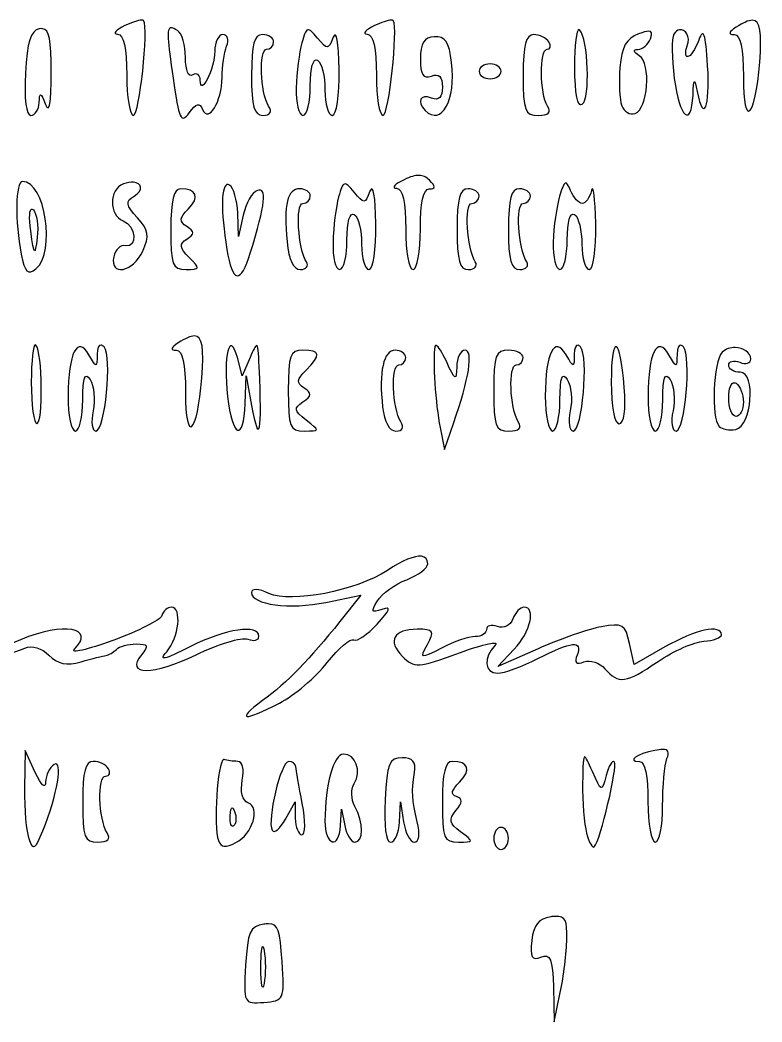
# Model space of a CAD drawing. Extents: x 25 to 138, y 19 to 165.
# Drawn here: x 83.1 to 111.63, y 51.73 to 90.25 of the extents above; entities that cross this region are included whole.
import ezdxf

# ---------------------------------------------------------------- set-up
doc = ezdxf.new("R2010")
doc.units = 0
doc.layers.add('Layer_1', color=7, linetype='CONTINUOUS')

msp = doc.modelspace()

# ---------------------------------------------------------------- linework, layer by layer
at = {"layer": 'Layer_1', "color": 7}
for points in [[(87.774419, 90.24466), (87.774419, 90.24466)], [(97.369974, 90.24466), (97.369974, 90.24466)], [(111.25233, 90.238598), (111.25233, 90.238598)], [(83.970481, 89.914483), (83.970481, 89.914483)], [(88.908269, 89.948107), (88.908269, 89.948107)], [(94.163555, 89.868182), (94.163555, 89.868182)], [(104.596957, 89.878655), (104.596957, 89.878655)], [(107.268145, 89.815815), (107.268145, 89.815815)], [(108.454912, 89.87259), (108.454912, 89.87259)], [(92.427778, 89.685731), (92.427778, 89.685731)], [(99.031338, 89.606353), (99.031338, 89.606353)], [(102.853465, 89.685731), (102.853465, 89.685731)], [(101.176667, 88.556842), (101.176667, 88.556842)], [(83.199331, 84.041286), (83.199331, 84.041286)], [(87.461327, 84.010417), (87.461327, 84.010417)], [(98.443742, 84.27555), (98.443742, 84.27555)], [(89.276479, 83.759064), (89.276479, 83.759064)], [(91.101003, 83.922773), (91.101003, 83.922773)], [(93.859835, 83.759064), (93.859835, 83.759064)], [(95.574666, 83.941515), (95.574666, 83.941515)], [(100.33, 83.759064), (100.33, 83.759064)], [(102.305556, 83.759064), (102.305556, 83.759064)], [(104.061175, 83.970731), (104.061175, 83.970731)], [(83.568094, 82.977438), (83.568094, 82.977438)], [(91.685291, 82.748133), (91.506698, 81.924619), (91.473624, 82.825303)], [(89.803441, 78.103043), (89.803441, 78.103043)], [(83.695424, 77.760738), (83.695424, 77.760738)], [(86.226055, 77.749715), (86.226055, 77.749715)], [(92.196818, 77.73373), (92.196818, 77.73373)], [(93.98, 77.550175), (93.98, 77.550175)], [(97.527621, 77.550175), (97.527621, 77.550175)], [(99.105201, 77.73428), (99.105201, 77.73428)], [(101.882222, 77.550175), (101.882222, 77.550175)], [(104.561129, 77.743099), (104.561129, 77.743099)], [(106.028465, 77.688529), (106.028465, 77.688529)], [(108.51224, 77.743099), (108.51224, 77.743099)], [(110.602449, 77.658763), (110.602449, 77.658763)], [(91.94822, 77.267953), (91.646155, 76.562397), (91.459293, 77.267953)], [(91.762461, 75.504064), (91.802148, 76.562397), (92.004444, 75.433508)], [(110.573233, 76.302222), (110.573233, 76.302222)], [(99.251824, 74.586842), (99.422148, 73.740175), (99.769964, 74.738423)], [(98.534691, 69.62866), (98.534691, 69.62866)], [(94.864149, 67.857603), (96.20195, 68.132109), (95.403238, 67.126142)], [(102.476983, 67.672397), (102.476983, 67.672397)], [(107.89598, 66.142773), (106.713624, 65.466433), (106.535581, 66.276168)], [(103.021034, 66.076075), (101.478732, 65.390365), (102.103812, 66.055682)], [(83.301307, 62.169064), (83.278706, 60.710548)], [(83.688812, 61.322397), (83.301307, 62.169064), (83.301307, 62.169064)], [(95.537184, 62.027953), (95.537184, 62.027953)], [(107.805031, 62.202688), (107.805031, 62.202688)], [(85.920131, 61.745731), (85.920131, 61.745731)], [(90.924614, 61.816286), (90.924614, 61.816286)], [(93.432091, 61.745731), (93.432091, 61.745731)], [(97.79, 61.886842), (97.79, 61.886842)], [(99.718701, 61.745731), (99.718701, 61.745731)], [(104.812482, 61.917708), (104.812482, 61.917708)], [(93.304761, 59.520473), (93.677935, 60.193508), (93.687855, 59.558508)], [(97.691332, 59.417397), (97.733225, 60.193508), (97.851186, 59.417397)], [(91.260854, 59.95483), (91.260854, 59.95483)], [(95.429697, 59.276286), (95.467729, 59.911286), (95.5901, 59.276286)], [(101.6, 59.205731), (101.6, 59.205731)], [(92.65543, 55.499357), (92.65543, 55.499357)], [(103.690759, 55.787644), (103.690759, 55.787644)], [(92.438251, 54.625131), (92.438251, 54.625131)], [(103.608076, 53.058575), (103.640599, 51.726842), (103.873763, 52.855731)]]:
    msp.add_lwpolyline(points, dxfattribs=at)
for points in [[(87.774419, 90.24466), (87.648903, 90.239022), (87.401919, 90.158165), (87.138868, 90.03134)], [(87.464084, 86.581286), (87.692682, 86.581286), (88.053158, 89.937095), (87.855448, 90.224267)], [(87.855448, 90.224267), (87.844571, 90.240063), (87.816255, 90.246543), (87.774419, 90.24466)], [(97.369974, 90.24466), (97.244459, 90.239022), (96.997475, 90.158165), (96.734424, 90.03134)], [(97.05964, 86.581286), (97.288237, 86.581286), (97.648714, 89.937095), (97.451003, 90.224267)], [(97.451003, 90.224267), (97.440126, 90.240063), (97.411811, 90.246543), (97.369974, 90.24466)], [(111.25233, 90.238598), (111.105388, 90.239521), (110.902442, 90.1433), (110.631111, 89.967953)], [(111.539514, 88.627397), (111.627516, 89.764059), (111.575604, 90.236566), (111.25233, 90.238598)], [(83.844805, 89.906767), (83.509666, 89.843064), (83.37506, 89.412517), (83.31178, 88.201307)], [(83.970481, 89.914483), (83.932849, 89.918663), (83.89108, 89.915564), (83.844805, 89.906767)], [(84.303966, 88.216188), (84.296377, 89.499458), (84.233901, 89.885231), (83.970481, 89.914483)], [(87.138868, 90.03134), (86.788131, 89.862238), (86.659861, 89.715519), (86.853889, 89.70502)], [(88.908269, 89.948107), (88.730212, 89.93721), (88.776618, 89.496509), (88.988194, 88.005625)], [(89.16348, 89.838416), (89.05205, 89.907283), (88.96762, 89.951739), (88.908269, 89.948107)], [(89.464444, 88.80599), (89.464444, 89.271657), (89.329029, 89.736099), (89.16348, 89.838416)], [(94.163555, 89.868182), (94.084292, 89.843569), (94.030306, 89.683707), (93.942518, 89.370435)], [(94.536175, 89.55509), (94.347442, 89.782502), (94.242819, 89.892791), (94.163555, 89.868182)], [(95.371268, 88.345175), (95.359539, 89.388271), (95.267673, 89.896412), (95.146371, 89.588164)], [(96.734424, 90.03134), (96.383687, 89.862238), (96.255417, 89.715519), (96.449444, 89.70502)], [(104.596957, 89.878655), (104.499057, 89.893412), (104.422222, 89.279254), (104.422222, 88.446047)], [(104.6168, 89.867631), (104.610106, 89.874326), (104.603485, 89.87767), (104.596957, 89.878655)], [(104.72043, 87.01454), (105.034856, 87.208867), (104.950412, 89.534019), (104.6168, 89.867631)], [(107.268145, 89.815815), (107.185762, 89.813747), (107.058144, 89.778003), (106.877335, 89.711636)], [(107.340908, 89.530285), (107.4171, 89.728843), (107.405452, 89.819264), (107.268145, 89.815815)], [(108.454912, 89.87259), (108.380417, 89.857593), (108.305168, 89.80327), (108.241042, 89.699509)], [(108.754223, 89.253575), (108.891914, 89.612398), (108.678399, 89.91759), (108.454912, 89.87259)], [(109.538603, 88.486286), (109.456858, 89.755719), (109.382238, 89.970682), (109.195195, 89.474064)], [(110.631111, 89.967953), (110.348889, 89.785567), (110.325371, 89.693018), (110.560556, 89.690139)], [(86.853889, 89.70502), (87.091035, 89.692179), (87.206667, 89.176949), (87.206667, 88.133508)], [(90.905872, 89.685731), (90.734041, 89.685731), (90.59118, 89.399978), (90.588925, 89.050731)], [(91.046983, 89.239244), (91.1412, 89.484774), (91.0777, 89.685731), (90.905872, 89.685731)], [(92.427778, 89.685731), (92.102793, 89.685728), (92.004444, 89.32511), (92.004444, 88.133508)], [(92.851111, 89.403508), (92.851111, 89.558731), (92.660611, 89.685731), (92.427778, 89.685731)], [(92.584874, 89.121286), (92.731282, 89.121286), (92.851111, 89.248286), (92.851111, 89.403508)], [(93.942518, 89.370435), (93.838872, 89.000583), (93.741356, 88.221703), (93.72589, 87.639619)], [(95.146371, 89.588164), (94.952634, 89.095841), (94.918824, 89.094026), (94.536175, 89.55509)], [(96.449444, 89.70502), (96.68659, 89.692179), (96.802222, 89.176949), (96.802222, 88.133508)], [(99.031338, 89.606353), (98.637731, 89.576705), (98.495556, 89.348625), (98.495556, 88.748662)], [(99.697757, 88.608105), (99.596626, 89.414018), (99.447133, 89.637677), (99.031338, 89.606353)], [(102.853465, 89.685731), (102.54867, 89.685731), (102.446667, 89.296859), (102.446667, 88.133508)], [(103.434444, 89.403508), (103.338511, 89.558731), (103.077137, 89.685731), (102.853465, 89.685731)], [(103.36885, 89.121286), (103.50082, 89.121286), (103.530377, 89.248286), (103.434444, 89.403508)], [(106.877335, 89.711636), (106.416221, 89.542379), (106.233764, 89.211896), (106.167369, 88.426201)], [(106.86135, 89.116875), (107.038772, 89.119251), (107.254604, 89.305383), (107.340908, 89.530285)], [(108.241042, 89.699509), (108.146675, 89.546835), (108.153948, 88.782958), (108.257577, 88.001767)], [(109.195195, 89.474064), (109.06366, 89.124811), (108.874938, 88.839064), (108.77572, 88.839064)], [(110.560556, 89.690139), (110.801012, 89.687195), (110.913333, 89.173765), (110.913333, 88.077284)], [(90.588925, 89.050731), (90.584234, 88.362238), (90.041058, 87.274794), (90.033297, 87.938377)], [(90.871147, 88.039799), (90.873524, 88.453966), (90.952763, 88.993716), (91.046983, 89.239244)], [(92.662595, 86.934064), (92.335285, 87.455151), (92.276128, 89.121286), (92.584874, 89.121286)], [(103.384835, 86.934064), (103.081613, 87.411299), (103.06908, 89.121286), (103.36885, 89.121286)], [(106.912613, 88.875993), (106.677745, 89.024904), (106.658616, 89.114053), (106.86135, 89.116875)], [(108.77572, 88.839064), (108.676499, 88.839061), (108.666782, 89.025717), (108.754223, 89.253575)], [(89.746667, 88.133508), (89.582473, 88.032033), (89.464444, 88.313411), (89.464444, 88.80599)], [(94.262222, 87.72671), (94.262222, 88.418539), (94.374002, 88.803289), (94.544444, 88.697953)], [(94.544444, 88.697953), (94.699667, 88.602017), (94.826667, 88.086643), (94.826667, 87.552526)], [(98.495556, 88.748662), (98.495556, 88.138563), (98.602687, 87.973031), (98.918889, 88.09437)], [(98.683521, 86.769799), (99.305578, 86.147739), (99.876644, 87.182561), (99.697757, 88.608105)], [(106.750556, 86.650188), (107.246375, 86.812954), (107.375257, 88.582671), (106.912613, 88.875993)], [(110.913333, 88.077284), (110.913333, 86.03257), (111.369656, 86.433438), (111.539514, 88.627397)], [(84.086787, 87.004619), (84.236235, 86.633435), (84.31088, 87.048409), (84.303966, 88.216188)], [(90.033297, 87.938377), (90.030921, 88.141571), (89.901889, 88.229441), (89.746667, 88.133508)], [(95.108889, 86.581286), (95.26905, 86.581283), (95.382529, 87.344169), (95.371268, 88.345175)], [(101.176667, 88.556842), (100.943833, 88.556842), (100.753333, 88.429839), (100.753333, 88.274619)], [(100.753333, 88.274619), (100.753333, 88.119394), (100.943833, 87.992397), (101.176667, 87.992397)], [(101.6, 88.274619), (101.6, 88.429842), (101.4095, 88.556842), (101.176667, 88.556842)], [(101.176667, 87.992397), (101.4095, 87.992397), (101.6, 88.119397), (101.6, 88.274619)], [(104.422222, 88.446047), (104.422222, 87.382123), (104.523941, 86.893102), (104.72043, 87.01454)], [(106.167369, 88.426201), (106.11822, 87.8446), (106.149888, 87.181121), (106.237924, 86.951703)], [(109.136767, 87.498508), (109.377827, 86.246957), (109.641118, 86.894321), (109.538603, 88.486286)], [(83.31178, 88.201307), (83.259693, 87.204351), (83.3411, 86.581286), (83.523447, 86.581286)], [(87.206667, 88.133508), (87.206667, 87.279786), (87.322649, 86.581286), (87.464084, 86.581286)], [(88.988194, 88.005625), (89.212776, 86.423106), (89.294417, 86.249167), (89.609414, 86.679951)], [(90.119841, 86.807834), (90.343474, 86.252658), (90.865813, 87.109121), (90.871147, 88.039799)], [(92.004444, 88.133508), (92.004444, 86.915784), (92.099141, 86.581286), (92.444313, 86.581286)], [(96.802222, 88.133508), (96.802222, 87.279786), (96.918204, 86.581286), (97.05964, 86.581286)], [(98.918889, 88.09437), (99.211392, 88.206612), (99.342222, 88.075783), (99.342222, 87.671036)], [(102.446667, 88.133508), (102.446667, 86.754604), (102.511428, 86.581286), (103.027647, 86.581286)], [(108.257577, 88.001767), (108.459208, 86.481794), (108.912866, 86.075123), (108.976363, 87.357397)], [(108.976363, 87.357397), (109.009315, 88.022832), (109.031902, 88.042957), (109.136767, 87.498508)], [(83.839843, 87.075175), (83.856686, 87.494566), (83.893807, 87.483917), (84.086787, 87.004619)], [(93.72589, 87.639619), (93.710419, 87.057536), (93.824778, 86.581286), (93.98, 86.581286)], [(93.98, 86.581286), (94.135222, 86.581286), (94.262222, 87.096661), (94.262222, 87.72671)], [(94.826667, 87.552526), (94.826667, 87.018409), (94.953667, 86.581286), (95.108889, 86.581286)], [(99.342222, 87.671036), (99.342222, 87.266302), (99.211392, 87.135458), (98.918889, 87.247703)], [(83.523447, 86.581286), (83.686413, 86.581286), (83.828921, 86.803536), (83.839843, 87.075175)], [(89.609414, 86.679951), (89.882085, 87.052848), (90.008433, 87.084409), (90.119841, 86.807834)], [(98.918889, 87.247703), (98.488703, 87.412781), (98.340717, 87.112603), (98.683521, 86.769799)], [(92.444313, 86.581286), (92.726335, 86.581283), (92.804629, 86.707942), (92.662595, 86.934064)], [(103.027647, 86.581286), (103.42392, 86.581286), (103.537687, 86.693489), (103.384835, 86.934064)], [(106.237924, 86.951703), (106.325961, 86.722282), (106.55661, 86.586521), (106.750556, 86.650188)], [(83.199331, 84.041286), (82.929792, 84.041286), (82.902823, 82.489939), (83.150826, 81.249931)], [(83.71527, 80.684936), (84.48955, 81.327533), (84.072386, 84.041286), (83.199331, 84.041286)], [(87.461327, 84.010417), (87.355344, 84.018965), (87.224322, 84.000542), (87.077683, 83.944269)], [(87.492197, 83.479046), (87.872914, 83.714343), (87.779284, 83.984771), (87.461327, 84.010417)], [(97.869925, 84.107981), (97.515609, 83.937284), (97.384306, 83.788852), (97.578333, 83.778354)], [(98.443742, 84.27555), (98.290315, 84.278562), (98.108087, 84.222721), (97.869925, 84.107981)], [(98.843372, 84.088688), (98.721573, 84.210492), (98.597167, 84.272542), (98.443742, 84.27555)], [(98.834002, 83.759064), (99.092142, 83.759064), (99.094502, 83.837564), (98.843372, 84.088688)], [(104.272292, 83.688508), (104.181662, 83.901501), (104.121661, 84.000824), (104.061175, 83.970731)], [(87.077683, 83.944269), (86.519834, 83.730201), (86.511367, 82.740863), (87.065556, 82.5282)], [(89.276479, 83.759064), (89.008512, 83.759061), (88.9, 83.31221), (88.9, 82.206842)], [(89.571381, 82.979092), (90.026394, 83.434102), (89.903523, 83.759064), (89.276479, 83.759064)], [(91.101003, 83.922773), (90.833118, 83.962075), (90.810043, 82.924239), (91.056906, 81.430731)], [(91.157778, 83.900175), (91.137751, 83.91255), (91.118862, 83.920154), (91.101003, 83.922773)], [(91.473624, 82.825303), (91.45526, 83.320615), (91.313, 83.804239), (91.157778, 83.900175)], [(92.228238, 83.692917), (92.02744, 83.626115), (91.783343, 83.200995), (91.685291, 82.748133)], [(91.95704, 81.289619), (92.541787, 83.213636), (92.610195, 83.81999), (92.228238, 83.692917)], [(93.859835, 83.759064), (93.377701, 83.759064), (93.235656, 83.165342), (93.373112, 81.723976)], [(94.262222, 83.476842), (94.262222, 83.632064), (94.08129, 83.759064), (93.859835, 83.759064)], [(95.574666, 83.941515), (95.495404, 83.916902), (95.441417, 83.75704), (95.353629, 83.443768)], [(95.947286, 83.628423), (95.758553, 83.855835), (95.653931, 83.966125), (95.574666, 83.941515)], [(96.557482, 83.661497), (96.363745, 83.169174), (96.329935, 83.16736), (95.947286, 83.628423)], [(96.782379, 82.418508), (96.77065, 83.461605), (96.678784, 83.969746), (96.557482, 83.661497)], [(97.578333, 83.778354), (97.815479, 83.765513), (97.931111, 83.250282), (97.931111, 82.206842)], [(98.495556, 82.206842), (98.495556, 83.225974), (98.611645, 83.759064), (98.834002, 83.759064)], [(100.33, 83.759064), (100.005015, 83.759061), (99.906667, 83.398443), (99.906667, 82.206842)], [(100.753333, 83.476842), (100.753333, 83.632064), (100.562833, 83.759064), (100.33, 83.759064)], [(102.305556, 83.759064), (101.980571, 83.759061), (101.882222, 83.398443), (101.882222, 82.206842)], [(102.728889, 83.476842), (102.728889, 83.632064), (102.538389, 83.759064), (102.305556, 83.759064)], [(104.061175, 83.970731), (104.000692, 83.940634), (103.94013, 83.781117), (103.847305, 83.476842)], [(104.713814, 83.194619), (104.586583, 83.194619), (104.387876, 83.416869), (104.272292, 83.688508)], [(105.074311, 83.688508), (105.003326, 83.416869), (104.841048, 83.194619), (104.713814, 83.194619)], [(105.236368, 82.418508), (105.218363, 83.388644), (105.145298, 83.960144), (105.074311, 83.688508)], [(87.615669, 82.64616), (87.170836, 83.137692), (87.151529, 83.2685), (87.492197, 83.479046)], [(93.977243, 83.194619), (94.133941, 83.194619), (94.262222, 83.321619), (94.262222, 83.476842)], [(95.353629, 83.443768), (95.249983, 83.073916), (95.152467, 82.295036), (95.137001, 81.712953)], [(100.468354, 83.194619), (100.625052, 83.194619), (100.753333, 83.321619), (100.753333, 83.476842)], [(102.443909, 83.194619), (102.600608, 83.194619), (102.728889, 83.321619), (102.728889, 83.476842)], [(103.847305, 83.476842), (103.728921, 83.088786), (103.619133, 82.295036), (103.603668, 81.712953)], [(83.515731, 82.136286), (83.442226, 82.667152), (83.465884, 82.998069), (83.568094, 82.977438)], [(83.568094, 82.977438), (83.582696, 82.974492), (83.598856, 82.964318), (83.616602, 82.946572)], [(83.616602, 82.946572), (83.752775, 82.810399), (83.81882, 82.334559), (83.763225, 81.888789)], [(89.514053, 82.30716), (89.2094, 82.503841), (89.220156, 82.627866), (89.571381, 82.979092)], [(94.115599, 80.946211), (93.790087, 81.4729), (93.684059, 83.194619), (93.977243, 83.194619)], [(95.673333, 81.800044), (95.673333, 82.491872), (95.785113, 82.876623), (95.955556, 82.771286)], [(100.60671, 80.946211), (100.281198, 81.4729), (100.17517, 83.194619), (100.468354, 83.194619)], [(102.582266, 80.946211), (102.256754, 81.4729), (102.150726, 83.194619), (102.443909, 83.194619)], [(104.14, 81.800044), (104.14, 82.491872), (104.25178, 82.876623), (104.422222, 82.771286)], [(87.065556, 82.5282), (87.564496, 82.33674), (87.643516, 81.468768), (87.152647, 81.571842)], [(87.821824, 81.359072), (88.088281, 81.943878), (88.053559, 82.162296), (87.615669, 82.64616)], [(95.955556, 82.771286), (96.110778, 82.67535), (96.237778, 82.159976), (96.237778, 81.625859)], [(104.422222, 82.771286), (104.577444, 82.67535), (104.704444, 82.159976), (104.704444, 81.625859)], [(83.763225, 81.888789), (83.670171, 81.1427), (83.650588, 81.162286), (83.515731, 82.136286)], [(88.9, 82.206842), (88.9, 80.824926), (88.964378, 80.654619), (89.484841, 80.654619)], [(89.514053, 81.824848), (89.82408, 82.024995), (89.82408, 82.107014), (89.514053, 82.30716)], [(96.52, 80.654619), (96.680161, 80.654619), (96.79364, 81.417503), (96.782379, 82.418508)], [(97.931111, 82.206842), (97.931111, 81.353119), (98.058111, 80.654619), (98.213333, 80.654619)], [(98.213333, 80.654619), (98.368556, 80.654619), (98.495556, 81.353119), (98.495556, 82.206842)], [(99.906667, 82.206842), (99.906667, 80.989118), (100.001364, 80.654619), (100.346535, 80.654619)], [(101.882222, 82.206842), (101.882222, 80.989118), (101.976919, 80.654619), (102.322091, 80.654619)], [(104.986667, 80.654619), (105.148202, 80.654619), (105.255108, 81.408906), (105.236368, 82.418508)], [(89.605005, 81.119293), (89.229545, 81.494753), (89.211943, 81.62981), (89.514053, 81.824848)], [(93.373112, 81.723976), (93.439914, 81.023495), (93.616362, 80.654619), (93.88519, 80.654619)], [(95.137001, 81.712953), (95.12153, 81.130869), (95.235889, 80.654619), (95.391111, 80.654619)], [(95.391111, 80.654619), (95.546333, 80.654617), (95.673333, 81.169994), (95.673333, 81.800044)], [(103.603668, 81.712953), (103.588196, 81.130869), (103.702556, 80.654619), (103.857778, 80.654619)], [(103.857778, 80.654619), (104.013, 80.654619), (104.14, 81.169994), (104.14, 81.800044)], [(86.70892, 81.148508), (86.540284, 80.377401), (87.453256, 80.550149), (87.821824, 81.359072)], [(87.152647, 81.571842), (86.967836, 81.610644), (86.768325, 81.420144), (86.70892, 81.148508)], [(91.056906, 81.430731), (91.271982, 80.129531), (91.589332, 80.079741), (91.95704, 81.289619)], [(96.237778, 81.625859), (96.237778, 81.091742), (96.364778, 80.654619), (96.52, 80.654619)], [(104.704444, 81.625859), (104.704444, 81.091742), (104.831444, 80.654619), (104.986667, 80.654619)], [(83.150826, 81.249931), (83.293054, 80.53879), (83.404693, 80.427179), (83.71527, 80.684936)], [(89.484841, 80.654619), (90.027435, 80.654619), (90.035984, 80.688314), (89.605005, 81.119293)], [(93.88519, 80.654619), (94.110869, 80.654619), (94.214713, 80.785842), (94.115599, 80.946211)], [(100.346535, 80.654619), (100.588535, 80.654619), (100.705824, 80.785842), (100.60671, 80.946211)], [(102.322091, 80.654619), (102.564091, 80.654619), (102.68138, 80.785842), (102.582266, 80.946211)], [(91.459293, 77.267953), (91.16691, 78.374154), (90.905669, 77.334817), (91.082261, 75.768094)], [(85.754216, 77.372683), (85.30728, 78.141958), (84.958662, 77.451417), (84.953297, 75.786286)], [(89.182222, 77.832397), (88.9, 77.650008), (88.876482, 77.557462), (89.111667, 77.554583)], [(89.803441, 78.103043), (89.656499, 78.103966), (89.453553, 78.007745), (89.182222, 77.832397)], [(90.090625, 76.491842), (90.178628, 77.628503), (90.126716, 78.101011), (89.803441, 78.103043)], [(104.09866, 77.372683), (103.651725, 78.141958), (103.303107, 77.451417), (103.297742, 75.786286)], [(108.049771, 77.372683), (107.602836, 78.141958), (107.254218, 77.451417), (107.248853, 75.786286)], [(83.695424, 77.760738), (83.607188, 77.76669), (83.537778, 77.152194), (83.537778, 76.327577)], [(83.713063, 77.750815), (83.707029, 77.756852), (83.701309, 77.76034), (83.695424, 77.760738)], [(83.749444, 74.727953), (84.000715, 74.727707), (83.967368, 77.49651), (83.713063, 77.750815)], [(86.019349, 74.445731), (86.377314, 74.445731), (86.657273, 77.335243), (86.332438, 77.677505)], [(86.226055, 77.749715), (86.131383, 77.772448), (86.072895, 77.648126), (86.068958, 77.395283)], [(86.332438, 77.677505), (86.293469, 77.718566), (86.257613, 77.742134), (86.226055, 77.749715)], [(89.111667, 77.554583), (89.352123, 77.55164), (89.464444, 77.03821), (89.464444, 75.941728)], [(92.196818, 77.73373), (92.149625, 77.728099), (92.075251, 77.564233), (91.94822, 77.267953)], [(92.299897, 76.915175), (92.273309, 77.486571), (92.257496, 77.740966), (92.196818, 77.73373)], [(93.98, 77.550175), (93.483972, 77.550175), (93.415556, 77.362026), (93.415556, 75.997953)], [(94.100165, 76.783434), (94.688335, 77.371605), (94.660421, 77.550175), (93.98, 77.550175)], [(97.527621, 77.550175), (97.07444, 77.550172), (96.893462, 76.731042), (97.044758, 75.362953)], [(97.931111, 77.267953), (97.931111, 77.423175), (97.749659, 77.550175), (97.527621, 77.550175)], [(99.054488, 77.691286), (98.964818, 77.200039), (99.074997, 75.46571), (99.251824, 74.586842)], [(99.105201, 77.73428), (99.079355, 77.74354), (99.061572, 77.730092), (99.054488, 77.691286)], [(99.493256, 77.126842), (99.333338, 77.476089), (99.182733, 77.706498), (99.105201, 77.73428)], [(99.769964, 74.738423), (100.370267, 76.461441), (100.541283, 77.550175), (100.211489, 77.550175)], [(100.211489, 77.550175), (100.043931, 77.550175), (99.900988, 77.264422), (99.893989, 76.915175)], [(101.882222, 77.550175), (101.386194, 77.550175), (101.317778, 77.362026), (101.317778, 75.997953)], [(102.446667, 77.267953), (102.446667, 77.423175), (102.192667, 77.550175), (101.882222, 77.550175)], [(104.372613, 74.445731), (104.719817, 74.445731), (104.969716, 77.312914), (104.654285, 77.677505)], [(104.561129, 77.743099), (104.47583, 77.759815), (104.417108, 77.633225), (104.413403, 77.395283)], [(104.654285, 77.677505), (104.620853, 77.716144), (104.58956, 77.737525), (104.561129, 77.743099)], [(106.028465, 77.688529), (105.921739, 77.730667), (105.833333, 77.286249), (105.833333, 76.327577)], [(106.334388, 76.129691), (106.260059, 77.117712), (106.135187, 77.64639), (106.028465, 77.688529)], [(108.323724, 74.445731), (108.670928, 74.445731), (108.920828, 77.312914), (108.605396, 77.677505)], [(108.51224, 77.743099), (108.426941, 77.759815), (108.368219, 77.633225), (108.364514, 77.395283)], [(108.605396, 77.677505), (108.571964, 77.716144), (108.540671, 77.737525), (108.51224, 77.743099)], [(110.100841, 77.471901), (109.754757, 77.125817), (109.663947, 74.942704), (109.98233, 74.624324)], [(110.602449, 77.658763), (110.420396, 77.661622), (110.233189, 77.604249), (110.100841, 77.471901)], [(111.195556, 77.207868), (111.195556, 77.48168), (110.905869, 77.653996), (110.602449, 77.658763)], [(86.068958, 77.395283), (86.060664, 76.863365), (86.050572, 76.862589), (85.754216, 77.372683)], [(97.664874, 76.985731), (97.811282, 76.985731), (97.931111, 77.112731), (97.931111, 77.267953)], [(99.893989, 76.915175), (99.88272, 76.353101), (99.836419, 76.377406), (99.493256, 77.126842)], [(102.18043, 76.985731), (102.326838, 76.985731), (102.446667, 77.112731), (102.446667, 77.267953)], [(104.413403, 77.395283), (104.405108, 76.863365), (104.395016, 76.862589), (104.09866, 77.372683)], [(108.364514, 77.395283), (108.356219, 76.863365), (108.346127, 76.862589), (108.049771, 77.372683)], [(110.348889, 76.976908), (110.348889, 77.127257), (110.539389, 77.177049), (110.772222, 77.087703)], [(110.772222, 77.087703), (111.005056, 76.998354), (111.195556, 77.052645), (111.195556, 77.207868)], [(85.517742, 75.645175), (85.520936, 76.530876), (85.594574, 76.733884), (85.799414, 76.421286)], [(92.004444, 75.433508), (92.298159, 73.793306), (92.417319, 74.391795), (92.299897, 76.915175)], [(94.029609, 76.098272), (93.72602, 76.294266), (93.739248, 76.422517), (94.100165, 76.783434)], [(97.742595, 74.798508), (97.415285, 75.319595), (97.356128, 76.985731), (97.664874, 76.985731)], [(102.258151, 74.798508), (101.930841, 75.319595), (101.871684, 76.985731), (102.18043, 76.985731)], [(103.862186, 75.645175), (103.865381, 76.530876), (103.939018, 76.733884), (104.143858, 76.421286)], [(107.813297, 75.645175), (107.816492, 76.530876), (107.890129, 76.733884), (108.094969, 76.421286)], [(110.789311, 76.703508), (110.547105, 76.703508), (110.348889, 76.82656), (110.348889, 76.976908)], [(110.61733, 74.509118), (111.240522, 74.626968), (111.403271, 76.703508), (110.789311, 76.703508)], [(83.537778, 76.327577), (83.537778, 75.447984), (83.633028, 74.728066), (83.749444, 74.727953)], [(85.799414, 76.421286), (85.951983, 76.188453), (86.003184, 75.648703), (85.913516, 75.221842)], [(89.464444, 75.941728), (89.464444, 73.897014), (89.920767, 74.297883), (90.090625, 76.491842)], [(104.143858, 76.421286), (104.296427, 76.188453), (104.347628, 75.648703), (104.25796, 75.221842)], [(105.833333, 76.327577), (105.833333, 75.375373), (105.9559, 74.727953), (106.136502, 74.727953)], [(108.094969, 76.421286), (108.247538, 76.188453), (108.298739, 75.648703), (108.209072, 75.221842)], [(110.348889, 75.732266), (110.348889, 76.090671), (110.442621, 76.31751), (110.573233, 76.302222)], [(110.573233, 76.302222), (110.591894, 76.300038), (110.611102, 76.292539), (110.631111, 76.280175)], [(110.631111, 76.280175), (110.786333, 76.184242), (110.913333, 75.859365), (110.913333, 75.558081)], [(93.415556, 75.997953), (93.415556, 74.588747), (93.47261, 74.445731), (94.03402, 74.445731)], [(93.98, 75.569105), (94.324574, 75.803186), (94.333726, 75.901938), (94.029609, 76.098272)], [(101.317778, 75.997953), (101.317778, 74.619049), (101.382542, 74.445731), (101.898758, 74.445731)], [(106.136502, 74.727953), (106.326218, 74.72795), (106.400326, 75.253205), (106.334388, 76.129691)], [(84.953297, 75.786286), (84.950921, 75.048978), (85.075889, 74.445731), (85.231111, 74.445731)], [(85.231111, 74.445731), (85.386333, 74.445731), (85.515487, 74.985481), (85.517742, 75.645175)], [(91.082261, 75.768094), (91.260504, 74.186715), (91.706062, 74.013651), (91.762461, 75.504064)], [(94.104576, 74.863549), (93.629917, 75.225691), (93.61321, 75.319931), (93.98, 75.569105)], [(103.297742, 75.786286), (103.295365, 75.048978), (103.420333, 74.445731), (103.575556, 74.445731)], [(103.575556, 74.445731), (103.730778, 74.445731), (103.859931, 74.985481), (103.862186, 75.645175)], [(107.248853, 75.786286), (107.246476, 75.048978), (107.371444, 74.445731), (107.526667, 74.445731)], [(107.526667, 74.445731), (107.681889, 74.445731), (107.811042, 74.985481), (107.813297, 75.645175)], [(110.631111, 75.010175), (110.475889, 75.010172), (110.348889, 75.335049), (110.348889, 75.732266)], [(110.913333, 75.558081), (110.913333, 75.256798), (110.786333, 75.010175), (110.631111, 75.010175)], [(85.913516, 75.221842), (85.823848, 74.794981), (85.871541, 74.445731), (86.019349, 74.445731)], [(97.044758, 75.362953), (97.107383, 74.796612), (97.302577, 74.445731), (97.555183, 74.445731)], [(104.25796, 75.221842), (104.167452, 74.790987), (104.21861, 74.445731), (104.372613, 74.445731)], [(108.209072, 75.221842), (108.118563, 74.790987), (108.169721, 74.445731), (108.323724, 74.445731)], [(94.03402, 74.445731), (94.638625, 74.445731), (94.640197, 74.454892), (94.104576, 74.863549)], [(97.555183, 74.445731), (97.812507, 74.445731), (97.881968, 74.57662), (97.742595, 74.798508)], [(101.898758, 74.445731), (102.293668, 74.445731), (102.408742, 74.558763), (102.258151, 74.798508)], [(109.98233, 74.624324), (110.091178, 74.515485), (110.376928, 74.463655), (110.61733, 74.509118)], [(98.534691, 69.62866), (98.273156, 69.658567), (97.814384, 69.474397), (97.227209, 69.087366)], [(97.969146, 68.729627), (98.413768, 68.897453), (98.777778, 69.17277), (98.777778, 69.341476)], [(98.777778, 69.341476), (98.777778, 69.516017), (98.691613, 69.610714), (98.534691, 69.62866)], [(97.227209, 69.087366), (96.035416, 68.301809), (93.524773, 67.814651), (92.671965, 68.203215)], [(96.844666, 67.917688), (97.018661, 68.196303), (97.524528, 68.561801), (97.969146, 68.729627)], [(92.671965, 68.203215), (92.268932, 68.386848), (92.004444, 68.399814), (92.004444, 68.236289)], [(92.004444, 68.236289), (92.004444, 67.767269), (93.473352, 67.572702), (94.864149, 67.857603)], [(97.018297, 67.586957), (96.606642, 67.439141), (96.578756, 67.491902), (96.844666, 67.917688)], [(88.923701, 67.672397), (88.781416, 67.672397), (88.617072, 67.52972), (88.558799, 67.354897)], [(88.742353, 65.960872), (89.218739, 66.487273), (89.344348, 67.672397), (88.923701, 67.672397)], [(96.831988, 67.020859), (97.341978, 67.580669), (97.387774, 67.719627), (97.018297, 67.586957)], [(102.476983, 67.672397), (102.338367, 67.672397), (102.146422, 67.468785), (102.050895, 67.219848)], [(102.103812, 66.055682), (102.730314, 66.722561), (102.949623, 67.672397), (102.476983, 67.672397)], [(85.198591, 66.05954), (86.031273, 66.892222), (84.772102, 67.113053), (83.122714, 66.423894)], [(88.558799, 67.354897), (88.500523, 67.180072), (87.64977, 66.746265), (86.66813, 66.39082)], [(92.286667, 66.552325), (92.286667, 67.037781), (91.006462, 66.843813), (89.636975, 66.150491)], [(95.403238, 67.126142), (94.243299, 65.665854), (93.387325, 64.790005), (92.427778, 64.08178)], [(102.050895, 67.219848), (101.951731, 66.961426), (101.697031, 66.836579), (101.456685, 66.928807)], [(106.535581, 66.276168), (106.374774, 67.008323), (106.271969, 67.070307), (105.460713, 66.923845)], [(110.066667, 66.614064), (110.067056, 67.027545), (109.061795, 66.809398), (107.89598, 66.142773)], [(95.931301, 66.417279), (96.054632, 66.341056), (96.460175, 66.612732), (96.831988, 67.020859)], [(98.380903, 66.825731), (97.460878, 66.825731), (97.214526, 66.37374), (97.809843, 65.778421)], [(98.768408, 66.244198), (99.043758, 66.758689), (98.999136, 66.825731), (98.380903, 66.825731)], [(101.035556, 66.816908), (101.035556, 66.666557), (100.838982, 66.543508), (100.598441, 66.543508)], [(101.456685, 66.928807), (101.225161, 67.01765), (101.035556, 66.967259), (101.035556, 66.816908)], [(105.460713, 66.923845), (104.967238, 66.834756), (103.869273, 66.453242), (103.021034, 66.076075)], [(83.122714, 66.423894), (82.267493, 66.066561), (82.179623, 66.070114), (82.32786, 66.456415)], [(86.66813, 66.39082), (85.686494, 66.035384), (85.025337, 65.886286), (85.198591, 66.05954)], [(86.807034, 66.049619), (86.923451, 66.166033), (87.266887, 66.261286), (87.570468, 66.261286)], [(87.570468, 66.261286), (88.027154, 66.261286), (88.062263, 66.189308), (87.773868, 65.841811)], [(89.873447, 65.843465), (90.731272, 66.26316), (91.625349, 66.532688), (91.860026, 66.442634)], [(91.860026, 66.442634), (92.094702, 66.352579), (92.286667, 66.401977), (92.286667, 66.552325)], [(94.914311, 65.54195), (95.350499, 66.099784), (95.80797, 66.493501), (95.931301, 66.417279)], [(100.598441, 66.543508), (100.3579, 66.543508), (99.777606, 66.345335), (99.309149, 66.103086)], [(100.00313, 65.92339), (100.946046, 66.266804), (101.563684, 66.394743), (101.376206, 66.207266)], [(103.011111, 65.696842), (104.333777, 66.371615), (104.743448, 66.408871), (104.523094, 65.834645)], [(107.634154, 65.587701), (108.231, 65.993268), (109.022123, 66.342532), (109.392531, 66.363812)], [(109.392531, 66.363812), (109.762939, 66.385105), (110.066559, 66.497644), (110.066667, 66.614064)], [(81.562222, 65.952052), (81.562222, 65.636587), (82.354877, 65.704659), (83.28973, 66.100329)], [(83.28973, 66.100329), (83.560813, 66.215064), (83.937879, 66.103168), (84.215221, 65.825826)], [(86.406855, 65.815352), (86.510334, 65.828007), (86.690618, 65.9332), (86.807034, 66.049619)], [(89.636975, 66.150491), (88.631957, 65.641687), (88.411013, 65.594745), (88.742353, 65.960872)], [(97.809843, 65.778421), (98.260244, 65.32802), (98.390797, 65.336176), (100.00313, 65.92339)], [(99.309149, 66.103086), (98.478388, 65.673482), (98.464833, 65.676959), (98.768408, 66.244198)], [(101.376206, 66.207266), (100.89918, 65.73024), (100.951287, 65.132397), (101.469912, 65.132397)], [(84.215221, 65.825826), (84.555299, 65.485748), (84.893215, 65.417241), (85.451047, 65.57502)], [(85.451047, 65.57502), (85.873319, 65.694457), (86.303372, 65.802709), (86.406855, 65.815352)], [(87.773868, 65.841811), (87.11241, 65.044685), (88.242442, 65.04549), (89.873447, 65.843465)], [(93.073801, 63.983112), (93.649701, 64.282395), (94.478122, 64.984112), (94.914311, 65.54195)], [(101.469912, 65.132397), (101.708929, 65.132394), (102.402589, 65.386394), (103.011111, 65.696842)], [(104.523094, 65.834645), (104.409305, 65.538109), (104.488894, 65.458118), (104.784923, 65.571716)], [(104.784923, 65.571716), (105.019114, 65.661584), (105.382497, 65.540697), (105.592451, 65.303272)], [(105.592451, 65.303272), (106.121547, 64.704941), (106.390358, 64.742519), (107.634154, 65.587701)], [(92.427778, 64.08178), (91.378659, 63.307444), (91.683874, 63.260798), (93.073801, 63.983112)], [(95.537184, 62.027953), (95.160318, 62.027953), (94.826667, 60.818391), (94.826667, 59.452675)], [(95.94894, 60.888591), (96.246668, 61.370324), (96.009054, 62.027953), (95.537184, 62.027953)], [(107.51454, 62.166857), (106.812492, 62.031656), (106.405765, 61.745731), (106.915368, 61.745731)], [(107.805031, 62.202688), (107.729576, 62.202098), (107.633519, 62.189771), (107.51454, 62.166857)], [(107.975908, 61.852665), (108.070749, 62.099818), (108.031396, 62.204455), (107.805031, 62.202688)], [(83.981507, 59.073989), (84.536063, 60.4542), (84.772413, 61.844398), (84.414761, 61.623359)], [(85.920131, 61.745731), (85.615337, 61.745731), (85.513333, 61.356859), (85.513333, 60.193508)], [(86.501111, 61.463508), (86.405178, 61.618731), (86.143804, 61.745731), (85.920131, 61.745731)], [(90.924614, 61.816286), (90.697993, 61.733643), (90.535887, 59.245634), (90.734444, 58.699715)], [(90.946661, 61.816286), (90.939228, 61.81877), (90.931924, 61.81895), (90.924614, 61.816286)], [(91.473074, 61.745731), (91.299755, 61.745731), (91.062754, 61.777478), (90.946661, 61.816286)], [(91.648909, 61.018125), (91.731259, 61.448903), (91.659591, 61.745731), (91.473074, 61.745731)], [(93.432091, 61.745731), (93.132233, 61.745728), (92.58959, 59.482263), (92.797091, 59.09714)], [(93.709905, 61.534064), (93.703146, 61.650481), (93.578178, 61.745731), (93.432091, 61.745731)], [(97.79, 61.886842), (97.300813, 61.886842), (97.214021, 61.670482), (97.140669, 60.264064)], [(98.269558, 61.322397), (98.330286, 61.726935), (98.19454, 61.886842), (97.79, 61.886842)], [(99.718701, 61.745731), (99.450734, 61.745728), (99.342222, 61.298877), (99.342222, 60.193508)], [(99.996515, 60.948673), (100.466649, 61.418804), (100.352812, 61.745731), (99.718701, 61.745731)], [(104.812482, 61.917708), (104.746614, 61.925207), (104.742169, 61.612702), (104.731453, 60.899064)], [(105.108485, 61.358225), (104.951883, 61.712753), (104.863714, 61.911875), (104.812482, 61.917708)], [(105.181245, 58.459936), (105.411984, 58.690675), (106.095396, 61.577924), (105.952948, 61.720373)], [(105.952948, 61.720373), (105.874896, 61.798424), (105.733356, 61.566201), (105.638755, 61.204437)], [(106.915368, 61.745731), (107.126323, 61.745728), (107.244444, 61.188006), (107.244444, 60.193508)], [(107.808889, 60.029244), (107.808889, 60.79266), (107.884059, 61.613306), (107.975908, 61.852665)], [(84.089545, 60.953081), (84.081987, 60.669823), (83.918919, 60.819864), (83.688812, 61.322397)], [(84.414761, 61.623359), (84.242941, 61.517167), (84.096544, 61.215559), (84.089545, 60.953081)], [(86.39252, 61.181286), (86.54809, 61.181286), (86.597044, 61.308286), (86.501111, 61.463508)], [(93.954645, 60.122953), (93.827024, 60.782644), (93.716678, 61.417644), (93.709905, 61.534064)], [(98.375941, 59.417397), (98.164582, 60.302381), (98.151465, 60.535708), (98.269558, 61.322397)], [(105.638755, 61.204437), (105.468389, 60.552958), (105.463391, 60.554773), (105.108485, 61.358225)], [(86.453706, 58.994064), (86.1173, 59.529631), (86.071115, 61.181286), (86.39252, 61.181286)], [(91.867191, 60.153269), (91.651596, 60.235966), (91.564988, 60.579111), (91.648909, 61.018125)], [(95.975399, 60.015466), (95.830607, 60.286018), (95.818545, 60.677607), (95.94894, 60.888591)], [(99.880759, 60.390291), (99.65086, 60.466922), (99.686319, 60.638474), (99.996515, 60.948673)], [(104.731453, 60.899064), (104.720966, 60.200561), (104.79004, 59.338443), (104.885242, 58.983037)], [(83.278706, 60.710548), (83.266099, 59.908326), (83.342994, 59.023562), (83.450134, 58.744362)], [(85.513333, 60.193508), (85.513333, 58.814604), (85.578098, 58.641286), (86.094313, 58.641286)], [(91.400314, 58.62034), (92.053706, 58.970024), (92.356977, 59.96532), (91.867191, 60.153269)], [(93.941965, 58.923508), (94.077671, 58.923506), (94.083511, 59.456807), (93.954645, 60.122953)], [(97.140669, 60.264064), (97.088571, 59.265192), (97.169949, 58.641286), (97.352335, 58.641286)], [(99.342222, 60.193508), (99.342222, 58.784302), (99.399276, 58.641286), (99.960687, 58.641286)], [(99.858711, 59.853408), (100.12446, 60.173626), (100.129916, 60.307238), (99.880759, 60.390291)], [(107.244444, 60.193508), (107.244444, 59.339786), (107.371444, 58.641286), (107.526667, 58.641286)], [(91.179825, 59.652765), (91.188289, 59.858248), (91.218077, 59.961307), (91.260854, 59.95483)], [(91.260854, 59.95483), (91.286522, 59.950944), (91.31692, 59.907516), (91.350702, 59.823092)], [(91.350702, 59.823092), (91.432239, 59.619364), (91.421884, 59.376128), (91.328105, 59.282348)], [(95.975399, 58.641286), (96.313055, 58.641286), (96.313024, 59.384606), (95.975399, 60.015466)], [(100.041716, 59.0343), (99.600749, 59.356742), (99.568195, 59.503356), (99.858711, 59.853408)], [(107.526667, 58.641286), (107.681889, 58.641286), (107.808889, 59.26583), (107.808889, 60.029244)], [(91.328105, 59.282348), (91.234322, 59.188569), (91.167577, 59.355258), (91.179825, 59.652765)], [(92.797091, 59.09714), (92.871112, 58.959754), (93.099549, 59.150254), (93.304761, 59.520473)], [(93.687855, 59.558508), (93.693355, 59.209256), (93.807585, 58.923508), (93.941965, 58.923508)], [(94.826667, 59.452675), (94.826667, 58.501834), (95.373153, 58.341992), (95.429697, 59.276286)], [(97.352335, 58.641286), (97.515302, 58.641286), (97.668077, 58.990533), (97.691332, 59.417397)], [(97.851186, 59.417397), (97.915851, 58.990536), (98.102138, 58.641286), (98.265147, 58.641286)], [(98.265147, 58.641286), (98.445255, 58.641286), (98.488585, 58.945756), (98.375941, 59.417397)], [(83.450134, 58.744362), (83.615361, 58.313784), (83.696147, 58.36376), (83.981507, 59.073989)], [(86.094313, 58.641286), (86.489224, 58.641286), (86.604297, 58.754319), (86.453706, 58.994064)], [(95.5901, 59.276286), (95.657371, 58.927033), (95.830971, 58.641286), (95.975399, 58.641286)], [(99.960687, 58.641286), (100.558154, 58.641283), (100.560711, 58.654793), (100.041716, 59.0343)], [(101.6, 59.205731), (101.444778, 59.205731), (101.317778, 59.015231), (101.317778, 58.782397)], [(101.882222, 58.782397), (101.882222, 59.015228), (101.755222, 59.205731), (101.6, 59.205731)], [(104.885242, 58.983037), (104.980446, 58.627629), (105.113534, 58.392222), (105.181245, 58.459936)], [(90.734444, 58.699715), (90.831354, 58.433274), (91.010904, 58.411935), (91.400314, 58.62034)], [(101.317778, 58.782397), (101.317778, 58.549564), (101.444778, 58.359064), (101.6, 58.359064)], [(101.6, 58.359064), (101.755222, 58.359064), (101.882222, 58.549561), (101.882222, 58.782397)], [(92.471325, 55.482271), (91.949928, 55.407962), (91.851223, 55.184109), (91.777896, 53.908549)], [(92.65543, 55.499357), (92.600913, 55.4984), (92.539817, 55.49203), (92.471325, 55.482271)], [(93.17688, 54.055175), (93.099898, 55.249373), (93.037048, 55.506051), (92.65543, 55.499357)], [(103.505, 55.768351), (103.041605, 55.702537), (102.844747, 55.457983), (102.776844, 54.863256)], [(103.690759, 55.787644), (103.635773, 55.784774), (103.573955, 55.778145), (103.505, 55.768351)], [(104.124015, 54.921685), (104.136376, 55.633822), (104.07567, 55.807727), (103.690759, 55.787644)], [(102.776844, 54.863256), (102.703006, 54.2166), (102.775831, 54.08366), (103.129622, 54.219437)], [(103.873763, 52.855731), (104.002188, 53.476619), (104.115068, 54.406403), (104.124015, 54.921685)], [(92.363284, 53.843508), (92.363284, 54.367381), (92.394394, 54.659362), (92.438251, 54.625131)], [(92.438251, 54.625131), (92.45287, 54.613721), (92.468838, 54.565819), (92.485656, 54.478508)], [(92.485656, 54.478508), (92.552926, 54.129256), (92.552926, 53.557756), (92.485656, 53.208508)], [(103.129622, 54.219437), (103.494651, 54.359504), (103.581491, 54.148943), (103.608076, 53.058575)], [(92.483452, 52.480903), (93.257824, 52.539351), (93.272429, 52.572859), (93.17688, 54.055175)], [(91.777896, 53.908549), (91.69319, 52.435067), (91.699738, 52.421777), (92.483452, 52.480903)], [(92.485656, 53.208508), (92.418388, 52.859256), (92.363284, 53.145006), (92.363284, 53.843508)]]:
    msp.add_open_spline(points, degree=3, dxfattribs=at)

doc.saveas('drawing.dxf')
